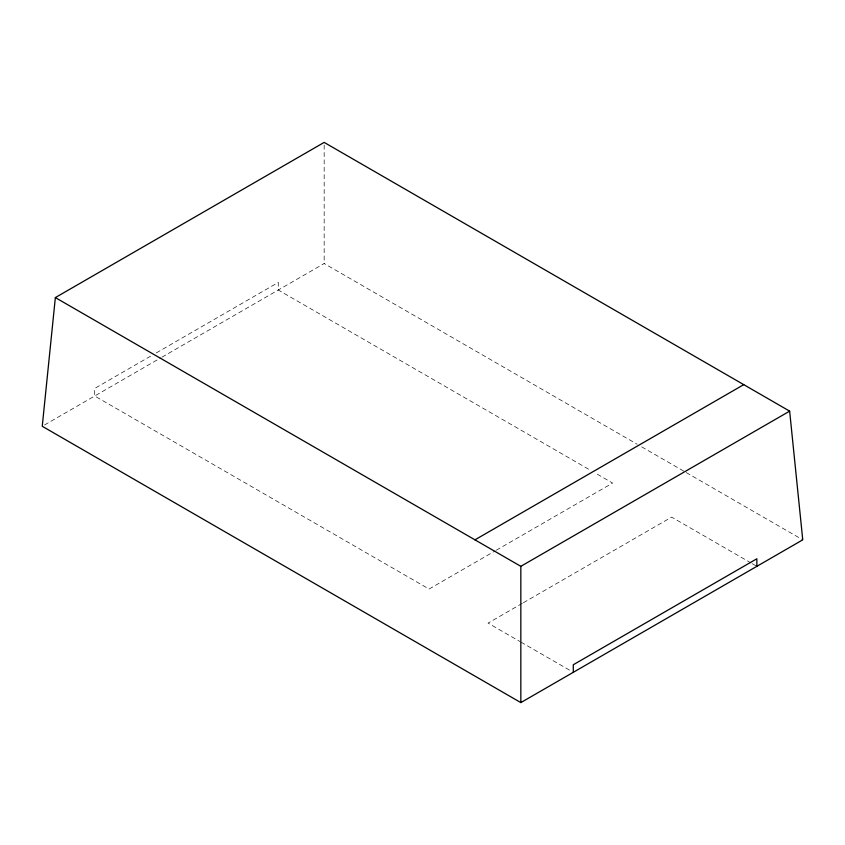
<?xml version="1.0" encoding="UTF-8"?>
<svg xmlns="http://www.w3.org/2000/svg" width="845" height="845" viewBox="0 0 845 845"><rect width="100%" height="100%" fill="white"/><g stroke="black" fill="none" stroke-linecap="round" stroke-linejoin="round"><path stroke-width="0.63" stroke-dasharray="4.22 3.17" d="M150.568 356.178L94.703 388.436L94.703 396.009L429.059 589.049L495.191 550.866M156.272 352.893L278.269 282.452L278.269 290.025L590.94 470.549M44.531 424.972L160.825 357.826M161.965 357.171L324.163 263.524L637.13 444.216M496.332 550.211L612.625 483.065L595.503 473.179M522.263 603.362L488.061 623.114L519.876 641.482M523.404 602.707L671.627 517.129L751.173 563.055M641.693 446.857L685.105 471.911M686.246 472.577L802.75 539.839M752.314 563.71L755.726 565.675M521.016 642.137L571.019 671.004M324.163 145.034L324.163 263.524"/><path stroke-width="1.27" d="M55.358 297.588L42.25 426.281L520.837 702.596L802.75 539.839L789.642 411.145L324.163 142.404L55.358 297.588L520.837 566.33L789.642 411.145M474.953 539.839L743.748 384.644M756.856 566.33L756.856 558.767L573.29 664.751L573.29 672.314M520.837 566.33L520.837 702.596"/></g></svg>
